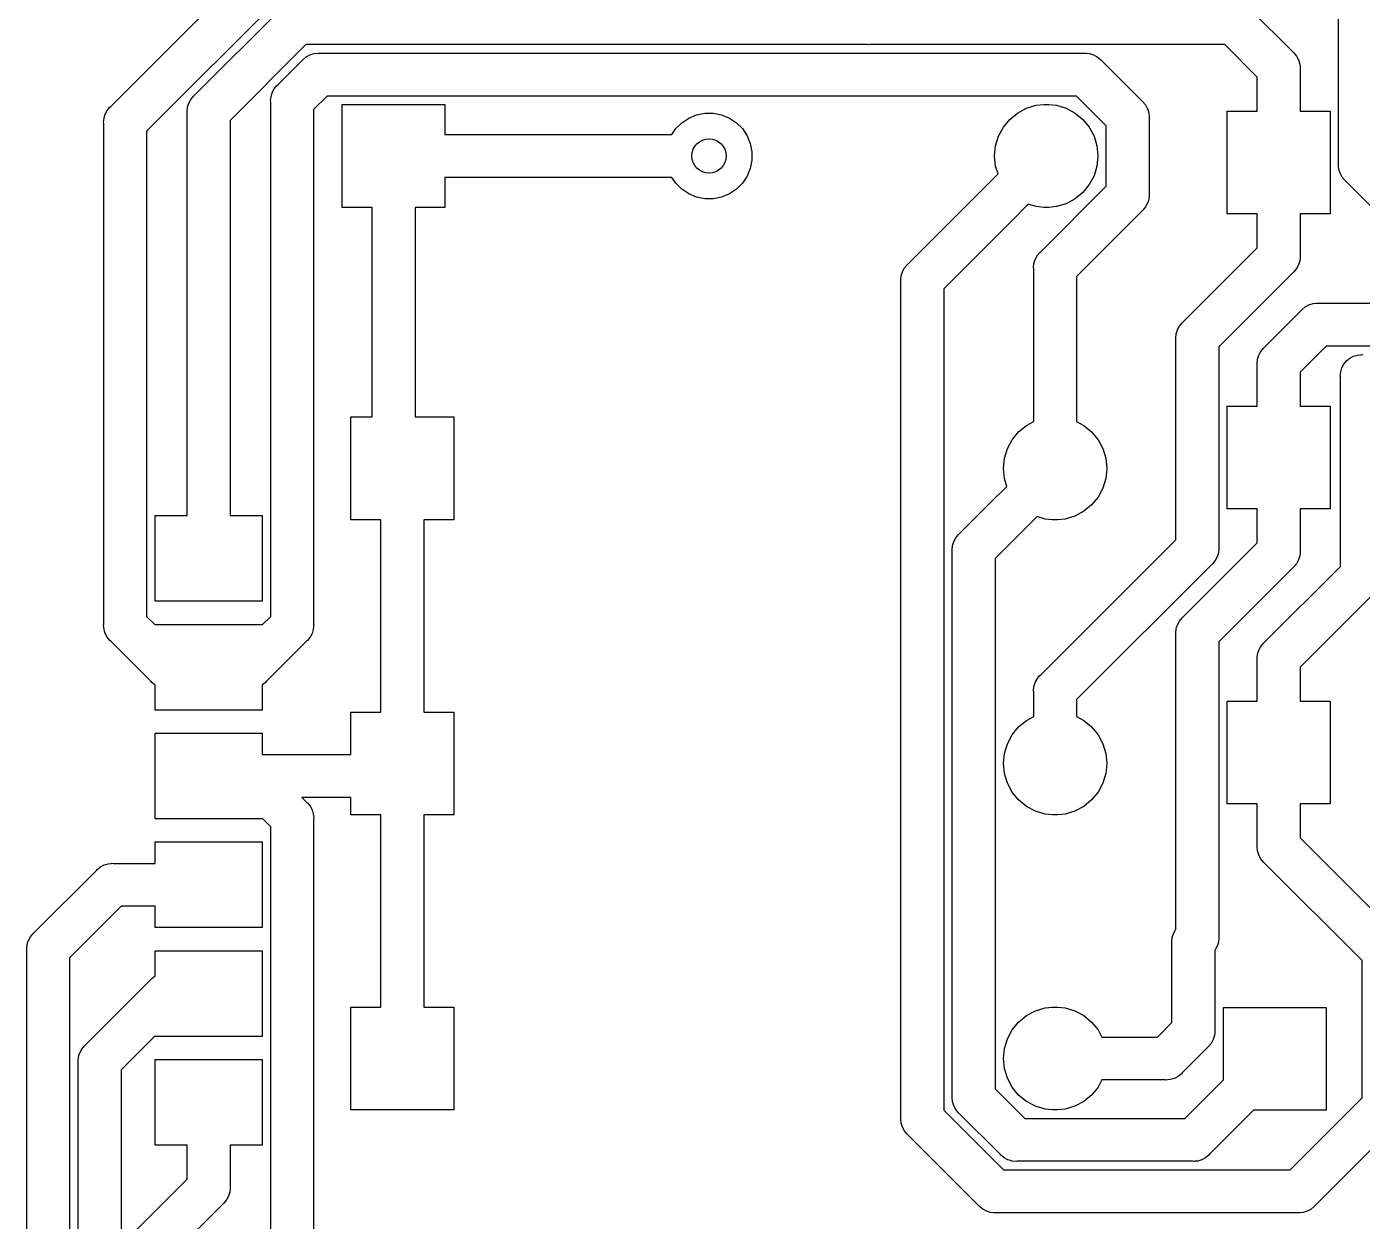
# Model space of a CAD drawing. Extents: x 80 to 139.2, y -92.2 to -19.8.
# Drawn here: x 82.11 to 113.3, y -75.42 to -47.53 of the extents above; entities that cross this region are included whole.
import ezdxf

# ---------------------------------------------------------------- set-up
doc = ezdxf.new("R2010")
doc.units = 0
doc.header["$MEASUREMENT"] = 0
doc.layers.add('BLACK', color=7, linetype='CONTINUOUS')

msp = doc.modelspace()

# ---------------------------------------------------------------- linework, layer by layer
at = {"layer": 'BLACK', "linetype": 'CONTINUOUS'}
for p, q in [((84.0738, -49.3889), (87.553, -45.9098)), ((88.131, -46.746), (84.91, -49.967)), ((112.743, -50.7344), (112.743, -46.8661)), ((86.0238, -49.136), (88.05, -47.1098)), ((110.663, -47.1098), (111.679, -48.1261)), ((88.628, -47.946), (86.86, -49.714)), ((101.742, -47.946), (88.628, -47.946)), ((101.766, -47.9484), (101.742, -47.946)), ((101.791, -47.946), (101.766, -47.9484)), ((110.085, -47.946), (101.791, -47.946)), ((101.791, -47.946), (101.791, -47.946)), ((110.843, -48.7041), (110.085, -47.946)), ((87.9738, -48.8831), (88.5471, -48.3098)), ((88.5471, -48.3098), (88.5627, -48.2907)), ((88.5627, -48.2907), (88.6389, -48.2283)), ((88.6389, -48.2283), (88.7257, -48.1818)), ((88.7257, -48.1818), (88.795, -48.1608)), ((88.795, -48.1608), (88.82, -48.1532)), ((88.82, -48.1532), (88.918, -48.1436)), ((88.918, -48.1436), (88.9426, -48.146)), ((88.9426, -48.146), (106.805, -48.146)), ((106.805, -48.146), (106.83, -48.1436)), ((106.83, -48.1436), (106.855, -48.146)), ((106.855, -48.146), (106.928, -48.1532)), ((106.928, -48.1532), (107.022, -48.1818)), ((107.022, -48.1818), (107.109, -48.2283)), ((107.109, -48.2283), (107.185, -48.2907)), ((107.185, -48.2907), (107.201, -48.3098)), ((107.201, -48.3098), (108.154, -49.2631)), ((111.679, -48.1261), (111.698, -48.1417)), ((111.698, -48.1417), (111.761, -48.2179)), ((111.761, -48.2179), (111.807, -48.3047)), ((111.807, -48.3047), (111.836, -48.399)), ((111.836, -48.399), (111.843, -48.4724)), ((111.843, -48.4724), (111.843, -48.4724)), ((111.843, -48.4724), (111.845, -48.497)), ((111.845, -48.497), (111.843, -48.5215)), ((111.843, -48.5215), (111.843, -49.497)), ((87.8923, -48.9749), (87.9547, -48.8987)), ((87.9547, -48.8987), (87.9738, -48.8831)), ((110.843, -49.497), (110.843, -48.7041)), ((85.8958, -49.3147), (85.9423, -49.2278)), ((85.9423, -49.2278), (86.0047, -49.1517)), ((86.0047, -49.1517), (86.0238, -49.136)), ((87.8076, -49.254), (87.8172, -49.156)), ((87.81, -49.2786), (87.8076, -49.254)), ((87.8172, -49.156), (87.8405, -49.0793)), ((87.8405, -49.0793), (87.8458, -49.0617)), ((87.8458, -49.0617), (87.8923, -48.9749)), ((89.1251, -49.146), (88.81, -49.4611)), ((106.623, -49.146), (89.1251, -49.146)), ((107.318, -49.8411), (106.623, -49.146)), ((108.154, -49.2631), (108.173, -49.2787)), ((83.9284, -49.6249), (83.9458, -49.5676)), ((83.9458, -49.5676), (83.9923, -49.4807)), ((83.9923, -49.4807), (84.0547, -49.4046)), ((84.0547, -49.4046), (84.0738, -49.3889)), ((85.8576, -49.5069), (85.8672, -49.4089)), ((85.86, -49.5315), (85.8576, -49.5069)), ((85.86, -57.9194), (85.86, -49.5315)), ((85.8672, -49.4089), (85.8888, -49.3377)), ((85.8888, -49.3377), (85.8958, -49.3147)), ((87.81, -61.2969), (87.81, -49.2786)), ((88.81, -49.4611), (88.81, -61.4794)), ((89.478, -51.746), (89.478, -49.346)), ((89.478, -49.346), (91.878, -49.346)), ((91.878, -49.346), (91.878, -50.046)), ((97.7523, -49.5844), (97.9455, -49.546)), ((97.9455, -49.546), (98.1425, -49.546)), ((98.1425, -49.546), (98.3357, -49.5844)), ((105.065, -49.6934), (105.248, -49.5434)), ((105.248, -49.5434), (105.457, -49.432)), ((105.457, -49.432), (105.683, -49.3634)), ((105.683, -49.3634), (105.859, -49.346)), ((105.859, -49.346), (105.977, -49.346)), ((105.977, -49.346), (106.153, -49.3634)), ((106.153, -49.3634), (106.379, -49.432)), ((106.379, -49.432), (106.588, -49.5434)), ((106.588, -49.5434), (106.771, -49.6934)), ((108.173, -49.2787), (108.236, -49.3549)), ((108.236, -49.3549), (108.282, -49.4417)), ((108.282, -49.4417), (108.295, -49.4824)), ((108.295, -49.4824), (108.311, -49.536)), ((108.311, -49.536), (108.32, -49.634)), ((110.143, -51.897), (110.143, -49.497)), ((110.143, -49.497), (110.843, -49.497)), ((111.843, -49.497), (112.543, -49.497)), ((112.543, -49.497), (112.543, -51.897)), ((83.9076, -49.7599), (83.9172, -49.6618)), ((83.91, -49.7844), (83.9076, -49.7599)), ((83.91, -61.4794), (83.91, -49.7844)), ((83.9172, -49.6618), (83.9284, -49.6249)), ((86.86, -49.714), (86.86, -58.944)), ((97.2672, -49.9085), (97.4065, -49.7692)), ((97.4065, -49.7692), (97.5703, -49.6598)), ((97.5703, -49.6598), (97.7523, -49.5844)), ((98.3357, -49.5844), (98.5177, -49.6598)), ((98.5177, -49.6598), (98.6815, -49.7692)), ((98.6815, -49.7692), (98.8208, -49.9085)), ((104.804, -50.0846), (104.915, -49.8761)), ((104.915, -49.8761), (105.065, -49.6934)), ((106.771, -49.6934), (106.921, -49.8761)), ((106.921, -49.8761), (107.032, -50.0846)), ((107.318, -51.2509), (107.318, -49.8411)), ((108.32, -49.634), (108.318, -49.6586)), ((108.318, -49.6586), (108.318, -51.4334)), ((84.91, -49.967), (84.91, -61.2969)), ((91.878, -50.046), (97.1754, -50.046)), ((97.1754, -50.046), (97.2672, -49.9085)), ((98.8208, -49.9085), (98.9302, -50.0723)), ((98.9302, -50.0723), (99.0056, -50.2543)), ((104.735, -50.3108), (104.804, -50.0846)), ((107.032, -50.0846), (107.101, -50.3108)), ((99.0056, -50.2543), (99.044, -50.4475)), ((99.044, -50.4475), (99.044, -50.6445)), ((104.712, -50.546), (104.735, -50.3108)), ((107.101, -50.3108), (107.124, -50.546)), ((99.044, -50.6445), (99.0056, -50.8377)), ((104.735, -50.7812), (104.712, -50.546)), ((104.791, -50.9656), (104.735, -50.7812)), ((107.101, -50.7812), (107.032, -51.0074)), ((107.124, -50.546), (107.101, -50.7812)), ((112.741, -50.759), (112.743, -50.7344)), ((112.743, -50.7836), (112.741, -50.759)), ((112.75, -50.857), (112.743, -50.7836)), ((97.1754, -51.046), (91.878, -51.046)), ((91.878, -51.046), (91.878, -51.746)), ((97.2672, -51.1835), (97.1754, -51.046)), ((98.9302, -51.0197), (98.8208, -51.1835)), ((99.0056, -50.8377), (98.9302, -51.0197)), ((104.382, -51.3751), (104.791, -50.9656)), ((107.032, -51.0074), (106.921, -51.2159)), ((112.779, -50.9513), (112.75, -50.857)), ((112.825, -51.0381), (112.779, -50.9513)), ((112.888, -51.1143), (112.825, -51.0381)), ((112.907, -51.1299), (112.888, -51.1143)), ((113.593, -51.8162), (112.907, -51.1299)), ((97.4065, -51.3228), (97.2672, -51.1835)), ((97.5703, -51.4322), (97.4065, -51.3228)), ((97.7523, -51.5076), (97.5703, -51.4322)), ((98.5177, -51.4322), (98.3357, -51.5076)), ((98.6815, -51.3228), (98.5177, -51.4322)), ((98.8208, -51.1835), (98.6815, -51.3228)), ((102.687, -53.0701), (104.382, -51.3751)), ((104.382, -51.3751), (104.382, -51.3751)), ((105.787, -52.7821), (107.318, -51.2509)), ((106.771, -51.3986), (106.588, -51.5486)), ((106.921, -51.2159), (106.771, -51.3986)), ((108.318, -51.4334), (108.32, -51.458)), ((90.178, -51.746), (89.478, -51.746)), ((90.178, -56.641), (90.178, -51.746)), ((91.878, -51.746), (91.178, -51.746)), ((91.178, -51.746), (91.178, -56.641)), ((97.9455, -51.546), (97.7523, -51.5076)), ((98.1425, -51.546), (97.9455, -51.546)), ((98.3357, -51.5076), (98.1425, -51.546)), ((105.498, -51.6727), (105.089, -52.0822)), ((105.683, -51.7286), (105.498, -51.6727)), ((105.859, -51.746), (105.683, -51.7286)), ((105.977, -51.746), (105.859, -51.746)), ((106.153, -51.7286), (105.977, -51.746)), ((106.379, -51.66), (106.153, -51.7286)), ((106.588, -51.5486), (106.379, -51.66)), ((108.236, -51.7371), (108.173, -51.8133)), ((108.282, -51.6503), (108.236, -51.7371)), ((108.302, -51.5846), (108.282, -51.6503)), ((108.311, -51.556), (108.302, -51.5846)), ((108.32, -51.458), (108.311, -51.556)), ((108.154, -51.8289), (106.623, -53.3601)), ((108.173, -51.8133), (108.154, -51.8289)), ((110.843, -51.897), (110.143, -51.897)), ((110.843, -52.6899), (110.843, -51.897)), ((112.543, -51.897), (111.843, -51.897)), ((111.843, -51.897), (111.843, -52.8724)), ((105.089, -52.0822), (103.523, -53.6481)), ((105.089, -52.0822), (105.089, -52.0822)), ((109.107, -54.4261), (110.843, -52.6899)), ((105.63, -53.055), (105.659, -52.9607)), ((105.659, -52.9607), (105.704, -52.8761)), ((105.704, -52.8761), (105.705, -52.8739)), ((105.705, -52.8739), (105.768, -52.7977)), ((105.768, -52.7977), (105.787, -52.7821)), ((111.836, -52.995), (111.807, -53.0893)), ((111.843, -52.9216), (111.836, -52.995)), ((111.843, -52.8724), (111.845, -52.897)), ((111.845, -52.897), (111.843, -52.9216)), ((111.843, -52.9216), (111.843, -52.9216)), ((102.53, -53.343), (102.559, -53.2487)), ((102.559, -53.2487), (102.576, -53.2158)), ((102.576, -53.2158), (102.605, -53.1619)), ((102.605, -53.1619), (102.668, -53.0857)), ((102.668, -53.0857), (102.687, -53.0701)), ((105.621, -53.153), (105.63, -53.055)), ((105.623, -53.1776), (105.621, -53.153)), ((105.623, -56.7476), (105.623, -53.1776)), ((111.679, -53.2679), (109.943, -55.0041)), ((111.698, -53.2523), (111.679, -53.2679)), ((111.761, -53.1761), (111.698, -53.2523)), ((111.807, -53.0893), (111.761, -53.1761)), ((102.521, -53.441), (102.53, -53.343)), ((102.523, -53.4656), (102.521, -53.441)), ((102.523, -73.0055), (102.523, -53.4656)), ((106.623, -53.3601), (106.623, -56.7476)), ((103.523, -53.6481), (103.523, -72.823)), ((111.007, -55.0161), (111.872, -54.1508)), ((111.872, -54.1508), (111.888, -54.1317)), ((111.888, -54.1317), (111.964, -54.0692)), ((111.964, -54.0692), (112.051, -54.0228)), ((112.051, -54.0228), (112.145, -53.9942)), ((112.145, -53.9942), (112.218, -53.987)), ((112.218, -53.987), (112.243, -53.9846)), ((112.243, -53.9846), (112.268, -53.987)), ((112.268, -53.987), (122.447, -53.987)), ((108.989, -54.585), (109.025, -54.5179)), ((109.025, -54.5179), (109.088, -54.4417)), ((109.088, -54.4417), (109.107, -54.4261)), ((108.941, -54.797), (108.95, -54.699)), ((108.943, -54.8216), (108.941, -54.797)), ((108.943, -59.5068), (108.943, -54.8216)), ((108.95, -54.699), (108.979, -54.6047)), ((108.979, -54.6047), (108.989, -54.585)), ((109.943, -55.0041), (109.943, -59.6894)), ((110.85, -55.289), (110.879, -55.1947)), ((110.879, -55.1947), (110.893, -55.1679)), ((110.893, -55.1679), (110.925, -55.1079)), ((110.925, -55.1079), (110.988, -55.0317)), ((110.988, -55.0317), (111.007, -55.0161)), ((112.45, -54.987), (111.843, -55.5941)), ((122.969, -54.987), (112.45, -54.987)), ((113.092, -55.2228), (113.186, -55.1942)), ((113.186, -55.1942), (113.259, -55.187)), ((113.259, -55.187), (113.284, -55.1846)), ((113.284, -55.1846), (113.309, -55.187)), ((110.841, -55.387), (110.85, -55.289)), ((110.843, -55.4116), (110.841, -55.387)), ((110.843, -56.3216), (110.843, -55.4116)), ((112.791, -55.589), (112.82, -55.4947)), ((112.82, -55.4947), (112.866, -55.4079)), ((112.866, -55.4079), (112.929, -55.3317)), ((112.929, -55.3317), (113.005, -55.2693)), ((113.005, -55.2693), (113.092, -55.2228)), ((111.843, -55.5941), (111.843, -56.387)), ((112.782, -55.687), (112.791, -55.589)), ((112.784, -55.7116), (112.782, -55.687)), ((112.784, -60.1289), (112.784, -55.7116)), ((110.143, -58.787), (110.143, -56.387)), ((110.143, -56.387), (110.843, -56.387)), ((110.843, -56.387), (110.843, -56.3216)), ((110.843, -56.3216), (110.843, -56.3216)), ((111.843, -56.387), (112.543, -56.387)), ((112.543, -56.387), (112.543, -58.787)), ((89.683, -59.041), (89.683, -56.641)), ((89.683, -56.641), (90.178, -56.641)), ((91.178, -56.641), (92.083, -56.641)), ((92.083, -56.641), (92.083, -59.041)), ((105.453, -56.8384), (105.623, -56.7476)), ((106.623, -56.7476), (106.793, -56.8384)), ((105.12, -57.1711), (105.27, -56.9884)), ((105.27, -56.9884), (105.453, -56.8384)), ((106.793, -56.8384), (106.976, -56.9884)), ((106.976, -56.9884), (107.126, -57.1711)), ((105.009, -57.3796), (105.12, -57.1711)), ((107.126, -57.1711), (107.237, -57.3796)), ((104.917, -57.841), (104.94, -57.6058)), ((104.94, -57.6058), (105.009, -57.3796)), ((107.237, -57.3796), (107.306, -57.6058)), ((107.306, -57.6058), (107.329, -57.841)), ((85.86, -58.944), (85.86, -57.9194)), ((85.86, -57.9194), (85.86, -57.9194)), ((104.94, -58.0762), (104.917, -57.841)), ((107.329, -57.841), (107.306, -58.0762)), ((104.587, -58.6701), (104.996, -58.2606)), ((104.996, -58.2606), (104.94, -58.0762)), ((107.237, -58.3024), (107.126, -58.5109)), ((107.306, -58.0762), (107.237, -58.3024)), ((107.126, -58.5109), (106.976, -58.6936)), ((103.887, -59.3701), (104.587, -58.6701)), ((104.587, -58.6701), (104.587, -58.6701)), ((106.793, -58.8436), (106.584, -58.955)), ((106.976, -58.6936), (106.793, -58.8436)), ((110.843, -58.787), (110.143, -58.787)), ((110.843, -59.5799), (110.843, -58.787)), ((112.543, -58.787), (111.843, -58.787)), ((111.843, -58.787), (111.843, -59.7624)), ((85.11, -60.944), (85.11, -58.944)), ((85.11, -58.944), (85.86, -58.944)), ((86.86, -58.944), (87.61, -58.944)), ((87.61, -58.944), (87.61, -60.944)), ((90.383, -59.041), (89.683, -59.041)), ((90.383, -63.531), (90.383, -59.041)), ((92.083, -59.041), (91.383, -59.041)), ((91.383, -59.041), (91.383, -63.531)), ((105.703, -58.9677), (105.294, -59.3772)), ((105.888, -59.0236), (105.703, -58.9677)), ((106.064, -59.041), (105.888, -59.0236)), ((106.182, -59.041), (106.064, -59.041)), ((106.358, -59.0236), (106.182, -59.041)), ((106.584, -58.955), (106.358, -59.0236)), ((103.73, -59.643), (103.759, -59.5487)), ((103.759, -59.5487), (103.805, -59.4619)), ((103.805, -59.4619), (103.868, -59.3857)), ((103.868, -59.3857), (103.887, -59.3701)), ((105.294, -59.3772), (104.723, -59.9481)), ((105.294, -59.3772), (105.294, -59.3772)), ((105.787, -62.663), (108.943, -59.5068)), ((103.721, -59.741), (103.73, -59.643)), ((103.723, -59.7656), (103.721, -59.741)), ((103.723, -72.5084), (103.723, -59.7656)), ((109.107, -61.3161), (110.843, -59.5799)), ((109.936, -59.812), (109.907, -59.9062)), ((109.943, -59.7385), (109.936, -59.812)), ((109.943, -59.6894), (109.945, -59.7139)), ((109.945, -59.7139), (109.943, -59.7385)), ((109.943, -59.7385), (109.943, -59.7385)), ((111.843, -59.8116), (111.836, -59.885)), ((111.843, -59.7624), (111.845, -59.787)), ((111.845, -59.787), (111.843, -59.8116)), ((111.843, -59.8116), (111.843, -59.8116)), ((104.723, -59.9481), (104.723, -72.3259)), ((109.779, -60.0849), (106.623, -63.241)), ((109.798, -60.0692), (109.779, -60.0849)), ((109.861, -59.9931), (109.798, -60.0692)), ((109.907, -59.9062), (109.861, -59.9931)), ((111.679, -60.1579), (109.943, -61.8941)), ((111.007, -61.9061), (112.784, -60.1289)), ((111.698, -60.1423), (111.679, -60.1579)), ((111.761, -60.0661), (111.698, -60.1423)), ((111.807, -59.9793), (111.761, -60.0661)), ((111.836, -59.885), (111.807, -59.9793)), ((113.62, -60.7069), (111.843, -62.4841)), ((87.61, -60.944), (85.11, -60.944)), ((84.91, -61.2969), (85.11, -61.4969)), ((87.61, -61.4969), (87.81, -61.2969)), ((108.979, -61.4947), (109.025, -61.4079)), ((109.025, -61.4079), (109.088, -61.3317)), ((109.088, -61.3317), (109.107, -61.3161)), ((83.9076, -61.504), (83.91, -61.4794)), ((83.9172, -61.602), (83.9076, -61.504)), ((83.9287, -61.6398), (83.9172, -61.602)), ((83.9458, -61.6963), (83.9287, -61.6398)), ((83.9923, -61.7831), (83.9458, -61.6963)), ((85.11, -61.4969), (85.11, -61.484)), ((85.11, -61.484), (87.61, -61.484)), ((87.61, -61.484), (87.61, -61.4969)), ((88.7742, -61.6963), (88.7277, -61.7831)), ((88.8028, -61.602), (88.7742, -61.6963)), ((88.81, -61.5286), (88.8028, -61.602)), ((88.81, -61.4794), (88.8124, -61.504)), ((88.8124, -61.504), (88.81, -61.5286)), ((108.941, -61.687), (108.95, -61.589)), ((108.943, -61.7116), (108.941, -61.687)), ((108.943, -68.6042), (108.943, -61.7116)), ((108.95, -61.589), (108.96, -61.5583)), ((108.96, -61.5583), (108.979, -61.4947)), ((84.0547, -61.8593), (83.9923, -61.7831)), ((84.0738, -61.8749), (84.0547, -61.8593)), ((85.0191, -62.8202), (84.0738, -61.8749)), ((88.6462, -61.8749), (87.7009, -62.8202)), ((88.6653, -61.8593), (88.6462, -61.8749)), ((88.7277, -61.7831), (88.6653, -61.8593)), ((109.943, -61.8941), (109.943, -68.7784)), ((110.893, -62.0579), (110.925, -61.9979)), ((110.925, -61.9979), (110.988, -61.9217)), ((110.988, -61.9217), (111.007, -61.9061)), ((110.841, -62.277), (110.85, -62.179)), ((110.843, -62.3016), (110.841, -62.277)), ((110.843, -63.277), (110.843, -62.3016)), ((110.85, -62.179), (110.879, -62.0847)), ((110.879, -62.0847), (110.893, -62.0579)), ((105.705, -62.7548), (105.768, -62.6787)), ((105.768, -62.6787), (105.787, -62.663)), ((111.843, -62.4841), (111.843, -63.277)), ((85.0347, -62.8393), (85.0191, -62.8202)), ((85.11, -62.901), (85.0347, -62.8393)), ((85.11, -63.484), (85.11, -62.901)), ((87.6853, -62.8393), (87.61, -62.901)), ((87.61, -62.901), (87.61, -63.484)), ((87.7009, -62.8202), (87.6853, -62.8393)), ((105.621, -63.0339), (105.63, -62.9359)), ((105.63, -62.9359), (105.659, -62.8417)), ((105.659, -62.8417), (105.701, -62.7631)), ((105.701, -62.7631), (105.705, -62.7548)), ((105.623, -63.0585), (105.621, -63.0339)), ((105.623, -63.6376), (105.623, -63.0585)), ((106.623, -63.241), (106.623, -63.6376)), ((110.143, -65.677), (110.143, -63.277)), ((110.143, -63.277), (110.843, -63.277)), ((111.843, -63.277), (112.543, -63.277)), ((112.543, -63.277), (112.543, -65.677)), ((87.61, -63.484), (85.11, -63.484)), ((89.683, -64.524), (89.683, -63.531)), ((89.683, -63.531), (90.383, -63.531)), ((91.383, -63.531), (92.083, -63.531)), ((92.083, -63.531), (92.083, -65.931)), ((105.12, -64.0611), (105.27, -63.8784)), ((105.27, -63.8784), (105.453, -63.7284)), ((105.453, -63.7284), (105.623, -63.6376)), ((106.623, -63.6376), (106.793, -63.7284)), ((106.793, -63.7284), (106.976, -63.8784)), ((106.976, -63.8784), (107.126, -64.0611)), ((85.11, -66.024), (85.11, -64.024)), ((85.11, -64.024), (87.61, -64.024)), ((87.61, -64.024), (87.61, -64.524)), ((105.009, -64.2696), (105.12, -64.0611)), ((107.126, -64.0611), (107.237, -64.2696)), ((87.61, -64.524), (89.683, -64.524)), ((104.917, -64.731), (104.94, -64.4958)), ((104.94, -64.4958), (105.009, -64.2696)), ((107.237, -64.2696), (107.306, -64.4958)), ((107.306, -64.4958), (107.329, -64.731)), ((104.94, -64.9662), (104.917, -64.731)), ((107.329, -64.731), (107.306, -64.9662)), ((105.009, -65.1924), (104.94, -64.9662)), ((107.306, -64.9662), (107.237, -65.1924)), ((105.12, -65.4009), (105.009, -65.1924)), ((105.27, -65.5836), (105.12, -65.4009)), ((107.126, -65.4009), (106.976, -65.5836)), ((107.237, -65.1924), (107.126, -65.4009)), ((89.683, -65.524), (88.5371, -65.524)), ((88.5371, -65.524), (88.6462, -65.6331)), ((88.6462, -65.6331), (88.6653, -65.6487)), ((88.6653, -65.6487), (88.7277, -65.7249)), ((88.7277, -65.7249), (88.7742, -65.8117)), ((89.683, -65.931), (89.683, -65.524)), ((105.453, -65.7336), (105.27, -65.5836)), ((105.662, -65.845), (105.453, -65.7336)), ((106.793, -65.7336), (106.584, -65.845)), ((106.976, -65.5836), (106.793, -65.7336)), ((110.843, -65.677), (110.143, -65.677)), ((110.843, -66.6524), (110.843, -65.677)), ((112.543, -65.677), (111.843, -65.677)), ((111.843, -65.677), (111.843, -66.4699)), ((87.61, -66.024), (85.11, -66.024)), ((87.81, -66.2111), (87.61, -66.0111)), ((87.61, -66.0111), (87.61, -66.024)), ((88.7742, -65.8117), (88.7939, -65.8769)), ((88.7939, -65.8769), (88.8028, -65.906)), ((88.8028, -65.906), (88.8124, -66.004)), ((88.8124, -66.004), (88.81, -66.0286)), ((88.81, -66.0286), (88.81, -78.1674)), ((90.383, -65.931), (89.683, -65.931)), ((90.383, -70.421), (90.383, -65.931)), ((92.083, -65.931), (91.383, -65.931)), ((91.383, -65.931), (91.383, -70.421)), ((105.888, -65.9136), (105.662, -65.845)), ((106.064, -65.931), (105.888, -65.9136)), ((106.182, -65.931), (106.064, -65.931)), ((106.358, -65.9136), (106.182, -65.931)), ((106.584, -65.845), (106.358, -65.9136)), ((87.81, -77.9849), (87.81, -66.2111)), ((85.11, -67.064), (85.11, -66.564)), ((85.11, -66.564), (87.61, -66.564)), ((87.61, -66.564), (87.61, -68.564)), ((110.841, -66.677), (110.843, -66.6524)), ((110.85, -66.775), (110.841, -66.677)), ((111.843, -66.4699), (114.128, -68.7551)), ((110.877, -66.8637), (110.85, -66.775)), ((110.879, -66.8693), (110.877, -66.8637)), ((110.925, -66.9561), (110.879, -66.8693)), ((110.988, -67.0323), (110.925, -66.9561)), ((111.007, -67.0479), (110.988, -67.0323)), ((82.2778, -68.6891), (83.7391, -67.2278)), ((83.7391, -67.2278), (83.7547, -67.2087)), ((83.7547, -67.2087), (83.8309, -67.1463)), ((83.8309, -67.1463), (83.9177, -67.0998)), ((83.9177, -67.0998), (84.012, -67.0712)), ((84.012, -67.0712), (84.0854, -67.064)), ((84.0854, -67.064), (84.11, -67.0616)), ((84.0854, -67.064), (84.0854, -67.064)), ((84.11, -67.0616), (84.1345, -67.064)), ((84.1345, -67.064), (85.11, -67.064)), ((113.292, -69.3331), (111.007, -67.0479)), ((84.3171, -68.064), (83.114, -69.2671)), ((85.11, -68.064), (84.3171, -68.064)), ((85.11, -68.564), (85.11, -68.064)), ((87.61, -68.564), (85.11, -68.564)), ((108.934, -68.6149), (108.943, -68.6042)), ((82.1212, -68.962), (82.1493, -68.8694)), ((82.1493, -68.8694), (82.1498, -68.8678)), ((82.1498, -68.8678), (82.1962, -68.7809)), ((82.1962, -68.7809), (82.2587, -68.7048)), ((82.2587, -68.7048), (82.2778, -68.6891)), ((108.85, -68.894), (108.859, -68.796)), ((108.852, -68.9186), (108.85, -68.894)), ((108.859, -68.796), (108.887, -68.705)), ((108.887, -68.705), (108.888, -68.7017)), ((108.888, -68.7017), (108.934, -68.6149)), ((109.936, -68.901), (109.907, -68.9953)), ((109.943, -68.8276), (109.936, -68.901)), ((109.943, -68.7784), (109.945, -68.803)), ((109.945, -68.803), (109.943, -68.8276)), ((82.1116, -69.06), (82.1212, -68.962)), ((82.114, -69.0846), (82.1116, -69.06)), ((82.114, -86.0656), (82.114, -69.0846)), ((85.11, -69.687), (85.11, -69.104)), ((85.11, -69.104), (87.61, -69.104)), ((87.61, -69.104), (87.61, -71.104)), ((108.852, -70.7809), (108.852, -68.9186)), ((109.861, -69.0821), (109.852, -69.0928)), ((109.852, -69.0928), (109.852, -70.9634)), ((109.907, -68.9953), (109.861, -69.0821)), ((83.114, -69.2671), (83.114, -85.883)), ((113.292, -72.5409), (113.292, -69.3331)), ((83.4778, -71.3091), (85.0191, -69.7678)), ((85.0191, -69.7678), (85.0347, -69.7487)), ((85.0347, -69.7487), (85.11, -69.687)), ((89.683, -72.821), (89.683, -70.421)), ((89.683, -70.421), (90.383, -70.421)), ((91.383, -70.421), (92.083, -70.421)), ((92.083, -70.421), (92.083, -72.821)), ((105.662, -70.507), (105.888, -70.4384)), ((105.888, -70.4384), (106.064, -70.421)), ((106.064, -70.421), (106.182, -70.421)), ((106.182, -70.421), (106.358, -70.4384)), ((106.358, -70.4384), (106.584, -70.507)), ((110.052, -72.1209), (110.052, -70.428)), ((110.052, -70.428), (112.452, -70.428)), ((112.452, -70.428), (112.452, -72.828)), ((105.12, -70.9511), (105.27, -70.7684)), ((105.27, -70.7684), (105.453, -70.6184)), ((105.453, -70.6184), (105.662, -70.507)), ((106.584, -70.507), (106.793, -70.6184)), ((106.793, -70.6184), (106.976, -70.7684)), ((106.976, -70.7684), (107.126, -70.9511)), ((108.512, -71.121), (108.852, -70.7809)), ((85.11, -71.0911), (84.314, -71.8871)), ((85.11, -71.104), (85.11, -71.0911)), ((105.009, -71.1596), (105.12, -70.9511)), ((107.126, -70.9511), (107.216, -71.121)), ((109.845, -71.086), (109.816, -71.1803)), ((109.852, -71.0126), (109.845, -71.086)), ((109.852, -70.9634), (109.854, -70.988)), ((109.854, -70.988), (109.852, -71.0126)), ((109.852, -71.0126), (109.852, -71.0126)), ((83.3498, -71.4877), (83.3962, -71.4009)), ((83.3962, -71.4009), (83.4587, -71.3247)), ((83.4587, -71.3247), (83.4778, -71.3091)), ((87.61, -71.104), (85.11, -71.104)), ((104.917, -71.621), (104.94, -71.3858)), ((104.94, -71.3858), (105.009, -71.1596)), ((107.216, -71.121), (108.512, -71.121)), ((109.688, -71.3589), (109.09, -71.9572)), ((109.707, -71.3433), (109.688, -71.3589)), ((109.77, -71.2671), (109.707, -71.3433)), ((109.816, -71.1803), (109.77, -71.2671)), ((83.3116, -71.68), (83.3212, -71.582)), ((83.314, -71.7046), (83.3116, -71.68)), ((83.314, -85.5685), (83.314, -71.7046)), ((83.3212, -71.582), (83.337, -71.53)), ((83.337, -71.53), (83.3498, -71.4877)), ((85.11, -73.644), (85.11, -71.644)), ((85.11, -71.644), (87.61, -71.644)), ((87.61, -71.644), (87.61, -73.644)), ((104.94, -71.8562), (104.917, -71.621)), ((84.314, -71.8871), (84.314, -85.386)), ((105.009, -72.0824), (104.94, -71.8562)), ((109.074, -71.9763), (108.998, -72.0387)), ((109.09, -71.9572), (109.074, -71.9763)), ((104.723, -72.3259), (105.418, -73.021)), ((105.12, -72.2909), (105.009, -72.0824)), ((105.27, -72.4736), (105.12, -72.2909)), ((107.126, -72.2909), (106.976, -72.4736)), ((107.216, -72.121), (107.126, -72.2909)), ((108.694, -72.121), (107.216, -72.121)), ((108.719, -72.1234), (108.694, -72.121)), ((108.744, -72.121), (108.719, -72.1234)), ((108.817, -72.1138), (108.744, -72.121)), ((108.911, -72.0852), (108.817, -72.1138)), ((108.998, -72.0387), (108.911, -72.0852)), ((109.152, -73.021), (110.052, -72.1209)), ((103.721, -72.533), (103.723, -72.5084)), ((103.73, -72.6306), (103.721, -72.533)), ((103.73, -72.631), (103.73, -72.6306)), ((103.759, -72.7253), (103.73, -72.631)), ((105.453, -72.6236), (105.27, -72.4736)), ((105.662, -72.735), (105.453, -72.6236)), ((106.793, -72.6236), (106.584, -72.735)), ((106.976, -72.4736), (106.793, -72.6236)), ((111.612, -74.221), (113.292, -72.5409)), ((92.083, -72.821), (89.683, -72.821)), ((103.523, -72.823), (104.921, -74.221)), ((103.805, -72.8121), (103.759, -72.7253)), ((103.868, -72.8883), (103.805, -72.8121)), ((103.887, -72.9039), (103.868, -72.8883)), ((104.84, -73.8572), (103.887, -72.9039)), ((105.888, -72.8036), (105.662, -72.735)), ((106.064, -72.821), (105.888, -72.8036)), ((106.182, -72.821), (106.064, -72.821)), ((106.358, -72.8036), (106.182, -72.821)), ((106.584, -72.735), (106.358, -72.8036)), ((110.759, -72.828), (109.73, -73.8572)), ((112.452, -72.828), (110.759, -72.828)), ((102.521, -73.0301), (102.523, -73.0055)), ((102.523, -73.0546), (102.521, -73.0301)), ((102.53, -73.1281), (102.523, -73.0546)), ((102.559, -73.2223), (102.53, -73.1281)), ((102.605, -73.3092), (102.559, -73.2223)), ((105.418, -73.021), (109.152, -73.021)), ((114.128, -73.1189), (112.19, -75.0572)), ((102.668, -73.3853), (102.605, -73.3092)), ((102.687, -73.401), (102.668, -73.3853)), ((104.343, -75.0572), (102.687, -73.401)), ((85.86, -73.644), (85.11, -73.644)), ((85.86, -74.4369), (85.86, -73.644)), ((87.61, -73.644), (86.86, -73.644)), ((86.86, -73.644), (86.86, -74.6194)), ((104.856, -73.8763), (104.84, -73.8572)), ((104.932, -73.9387), (104.856, -73.8763)), ((109.714, -73.8763), (109.638, -73.9387)), ((109.73, -73.8572), (109.714, -73.8763)), ((105.019, -73.9852), (104.932, -73.9387)), ((105.084, -74.0051), (105.019, -73.9852)), ((105.113, -74.0138), (105.084, -74.0051)), ((105.211, -74.0234), (105.113, -74.0138)), ((105.236, -74.021), (105.211, -74.0234)), ((109.334, -74.021), (105.236, -74.021)), ((109.359, -74.0234), (109.334, -74.021)), ((109.384, -74.021), (109.359, -74.0234)), ((109.457, -74.0138), (109.384, -74.021)), ((109.551, -73.9852), (109.457, -74.0138)), ((109.638, -73.9387), (109.551, -73.9852)), ((84.6778, -75.6191), (85.86, -74.4369)), ((104.921, -74.221), (111.612, -74.221)), ((86.8242, -74.8363), (86.7777, -74.9231)), ((86.8528, -74.742), (86.8242, -74.8363)), ((86.86, -74.6686), (86.8528, -74.742)), ((86.86, -74.6194), (86.8624, -74.644)), ((86.8624, -74.644), (86.86, -74.6686)), ((86.6962, -75.0149), (85.514, -76.1971)), ((86.7153, -74.9993), (86.6962, -75.0149)), ((86.7777, -74.9231), (86.7153, -74.9993)), ((104.359, -75.0763), (104.343, -75.0572)), ((104.435, -75.1388), (104.359, -75.0763)), ((104.522, -75.1852), (104.435, -75.1388)), ((112.098, -75.1388), (112.011, -75.1852)), ((112.174, -75.0763), (112.098, -75.1388)), ((112.19, -75.0572), (112.174, -75.0763)), ((104.616, -75.2138), (104.522, -75.1852)), ((104.689, -75.221), (104.616, -75.2138)), ((104.714, -75.2234), (104.689, -75.221)), ((104.689, -75.221), (104.689, -75.221)), ((104.738, -75.221), (104.714, -75.2234)), ((111.794, -75.221), (104.738, -75.221)), ((111.819, -75.2234), (111.794, -75.221)), ((111.844, -75.221), (111.819, -75.2234)), ((111.917, -75.2138), (111.844, -75.221)), ((112.011, -75.1852), (111.917, -75.2138))]:
    msp.add_line(p, q, dxfattribs=at)
at = {"layer": 'BLACK'}
msp.add_circle((98.044, -50.546), 0.4, dxfattribs=at)

doc.saveas('drawing.dxf')
